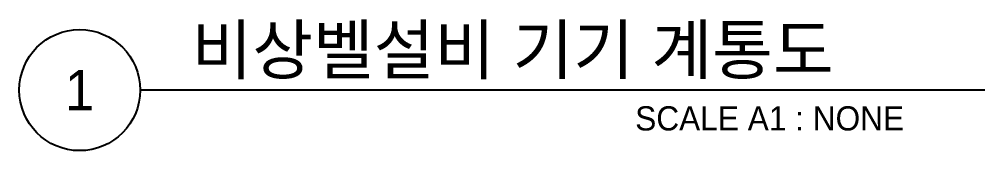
# Model space of a CAD drawing. Header units: millimetres. Extents: x 423257 to 751317, y -351975 to -271940.
# Drawn here: x 551640 to 569610, y -351975 to -349535 of the extents above; entities that cross this region are included whole.
import ezdxf
from ezdxf.enums import TextEntityAlignment as Align

# ---------------------------------------------------------------- set-up
doc = ezdxf.new("R2010")
doc.units = ezdxf.units.MM
doc.header["$LTSCALE"] = 150
doc.layers.add('-----41 Drawing Title', color=2, linetype='Continuous')
doc.styles.add('ELEC', font='')
doc.styles.get('ELEC').set_extended_font_data('Dotum')

msp = doc.modelspace()

# ---------------------------------------------------------------- linework, layer by layer
at = {"layer": '-----41 Drawing Title', "color": 7}
msp.add_line((569610, -350850), (553890, -350850), dxfattribs=at)
msp.add_circle((552765, -350850), 1125, dxfattribs=at)

# ---------------------------------------------------------------- texts
at = {"layer": '-----41 Drawing Title', "color": 2, "style": 'ELEC'}
msp.add_text('비상벨설비 기기 계통도', height=900, dxfattribs=at).set_placement((554849, -350550))
at = {"layer": '-----41 Drawing Title', "color": 7, "style": 'ELEC'}
msp.add_text('1', height=750, dxfattribs=at).set_placement((552765, -350850), align=Align.MIDDLE)
at = {"layer": '-----41 Drawing Title', "style": 'ELEC'}
msp.add_text('SCALE A1 : NONE', height=450, dxfattribs=at).set_placement((568110, -351600), align=Align.RIGHT)

doc.saveas('drawing.dxf')
